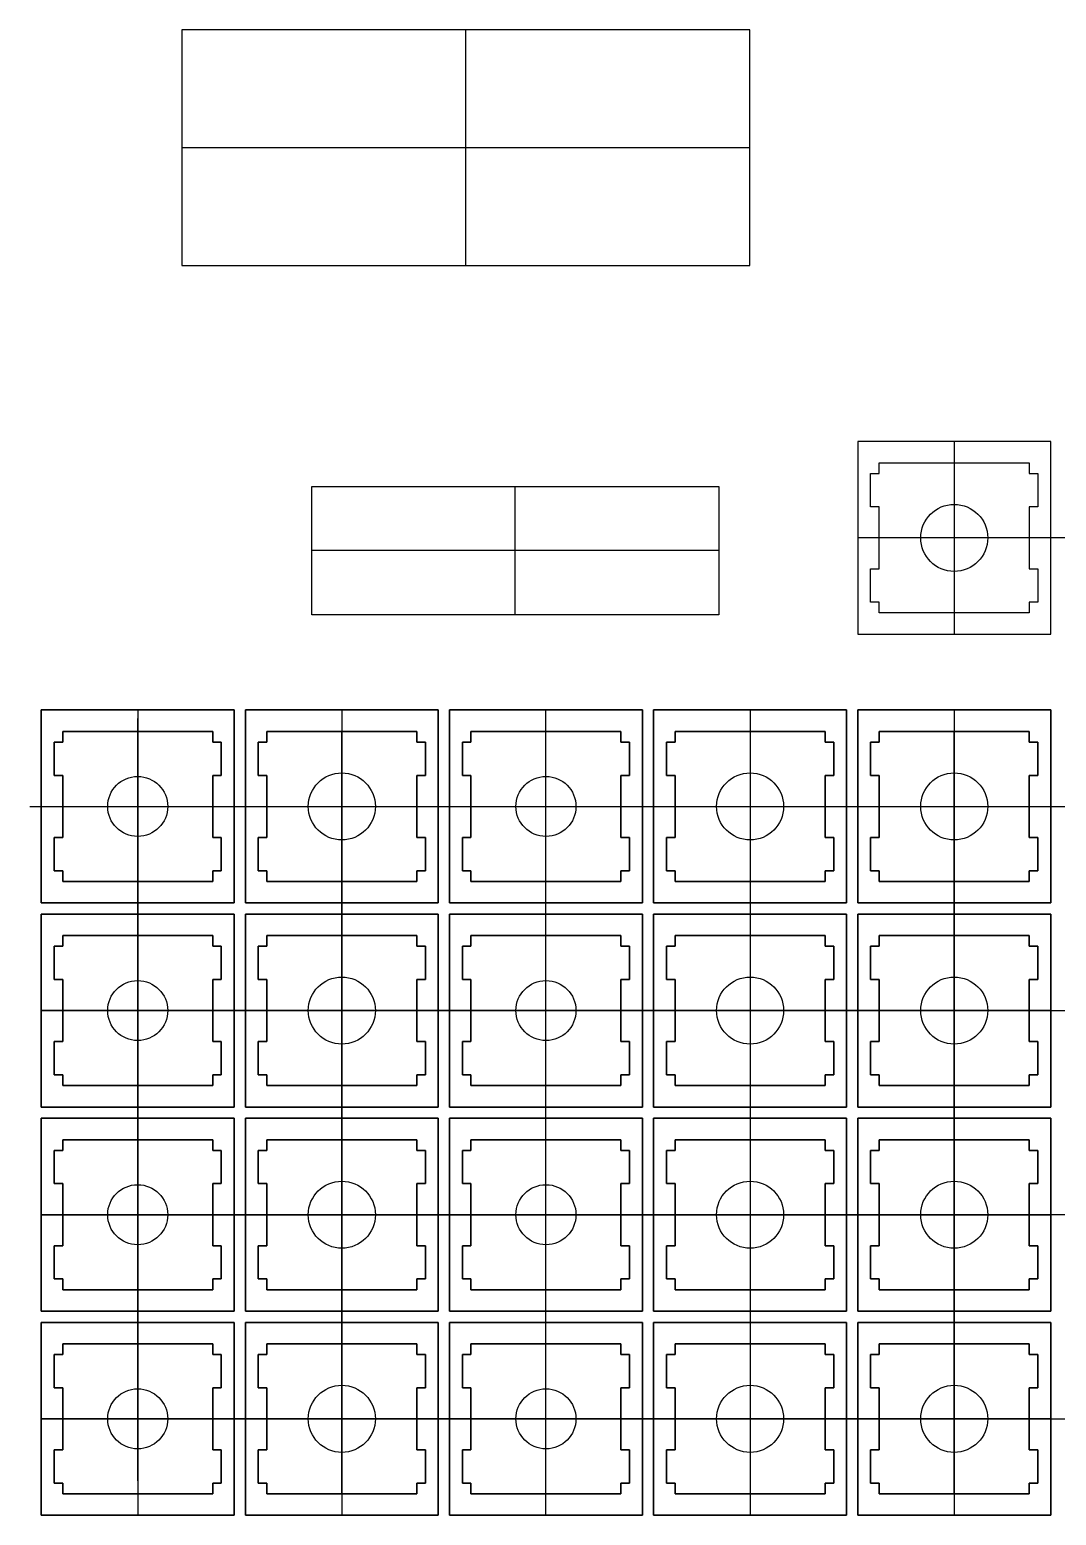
# Model space of a CAD drawing. Header units: millimetres. Extents: x -449 to 264, y -662 to 324.
# Drawn here: x -9.4 to 86.4, y 185.8 to 324.5 of the extents above; entities that cross this region are included whole.
import ezdxf

# ---------------------------------------------------------------- set-up
doc = ezdxf.new("R2010")
doc.units = ezdxf.units.MM
doc.layers.get('0').update_dxf_attribs({"color": 4, "lineweight": 25, "true_color": 0x00ffff})
doc.layers.add('livello 1', color=1, linetype='Continuous', lineweight=25, true_color=0xff0000)
doc.layers.add('livello 2', color=3, linetype='Continuous', lineweight=25, true_color=0x00ff00)

msp = doc.modelspace()

# ---------------------------------------------------------------- linework, layer by layer
for p, q in [((-6.29, 257.97), (-7.09, 257.97)), ((-7.09, 257.97), (-7.09, 254.87)), ((-6.29, 258.97), (-6.29, 257.97)), ((7.71, 258.97), (-6.29, 258.97)), ((7.71, 257.97), (7.71, 258.97)), ((8.51, 257.97), (7.71, 257.97)), ((8.51, 254.87), (8.51, 257.97)), ((12.76, 257.97), (11.96, 257.97)), ((11.96, 257.97), (11.96, 254.87)), ((12.76, 258.97), (12.76, 257.97)), ((26.76, 258.97), (12.76, 258.97)), ((26.76, 257.97), (26.76, 258.97)), ((27.56, 257.97), (26.76, 257.97)), ((27.56, 254.87), (27.56, 257.97)), ((31.81, 257.97), (31.01, 257.97)), ((31.01, 257.97), (31.01, 254.87)), ((31.81, 258.97), (31.81, 257.97)), ((45.81, 258.97), (31.81, 258.97)), ((45.81, 257.97), (45.81, 258.97)), ((46.61, 257.97), (45.81, 257.97)), ((46.61, 254.87), (46.61, 257.97)), ((50.86, 257.97), (50.06, 257.97)), ((50.06, 257.97), (50.06, 254.87)), ((50.86, 258.97), (50.86, 257.97)), ((64.86, 258.97), (50.86, 258.97)), ((64.86, 257.97), (64.86, 258.97)), ((65.66, 257.97), (64.86, 257.97)), ((65.66, 254.87), (65.66, 257.97)), ((69.91, 257.97), (69.11, 257.97)), ((69.11, 257.97), (69.11, 254.87)), ((69.91, 258.97), (69.91, 257.97)), ((83.91, 258.97), (69.91, 258.97)), ((83.91, 257.97), (83.91, 258.97)), ((84.71, 257.97), (83.91, 257.97)), ((84.71, 254.87), (84.71, 257.97)), ((-7.09, 254.87), (-6.29, 254.87)), ((-6.29, 254.87), (-6.29, 249.07)), ((7.71, 249.07), (7.71, 254.87)), ((7.71, 254.87), (8.51, 254.87)), ((11.96, 254.87), (12.76, 254.87)), ((12.76, 254.87), (12.76, 249.07)), ((26.76, 249.07), (26.76, 254.87)), ((26.76, 254.87), (27.56, 254.87)), ((31.01, 254.87), (31.81, 254.87)), ((31.81, 254.87), (31.81, 249.07)), ((45.81, 249.07), (45.81, 254.87)), ((45.81, 254.87), (46.61, 254.87)), ((50.06, 254.87), (50.86, 254.87)), ((50.86, 254.87), (50.86, 249.07)), ((64.86, 249.07), (64.86, 254.87)), ((64.86, 254.87), (65.66, 254.87)), ((69.11, 254.87), (69.91, 254.87)), ((69.91, 254.87), (69.91, 249.07)), ((83.91, 249.07), (83.91, 254.87)), ((83.91, 254.87), (84.71, 254.87)), ((-6.29, 249.07), (-7.09, 249.07)), ((-7.09, 249.07), (-7.09, 245.97)), ((8.51, 249.07), (7.71, 249.07)), ((8.51, 245.97), (8.51, 249.07)), ((12.76, 249.07), (11.96, 249.07)), ((11.96, 249.07), (11.96, 245.97)), ((27.56, 249.07), (26.76, 249.07)), ((27.56, 245.97), (27.56, 249.07)), ((31.81, 249.07), (31.01, 249.07)), ((31.01, 249.07), (31.01, 245.97)), ((46.61, 249.07), (45.81, 249.07)), ((46.61, 245.97), (46.61, 249.07)), ((50.86, 249.07), (50.06, 249.07)), ((50.06, 249.07), (50.06, 245.97)), ((65.66, 249.07), (64.86, 249.07)), ((65.66, 245.97), (65.66, 249.07)), ((69.91, 249.07), (69.11, 249.07)), ((69.11, 249.07), (69.11, 245.97)), ((84.71, 249.07), (83.91, 249.07)), ((84.71, 245.97), (84.71, 249.07)), ((-7.09, 245.97), (-6.29, 245.97)), ((-6.29, 245.97), (-6.29, 244.97)), ((7.71, 244.97), (7.71, 245.97)), ((7.71, 245.97), (8.51, 245.97)), ((11.96, 245.97), (12.76, 245.97)), ((12.76, 245.97), (12.76, 244.97)), ((26.76, 244.97), (26.76, 245.97)), ((26.76, 245.97), (27.56, 245.97)), ((31.01, 245.97), (31.81, 245.97)), ((31.81, 245.97), (31.81, 244.97)), ((45.81, 244.97), (45.81, 245.97)), ((45.81, 245.97), (46.61, 245.97)), ((50.06, 245.97), (50.86, 245.97)), ((50.86, 245.97), (50.86, 244.97)), ((64.86, 244.97), (64.86, 245.97)), ((64.86, 245.97), (65.66, 245.97)), ((69.11, 245.97), (69.91, 245.97)), ((69.91, 245.97), (69.91, 244.97)), ((83.91, 244.97), (83.91, 245.97)), ((83.91, 245.97), (84.71, 245.97)), ((-6.29, 244.97), (7.71, 244.97)), ((12.76, 244.97), (26.76, 244.97)), ((31.81, 244.97), (45.81, 244.97)), ((50.86, 244.97), (64.86, 244.97)), ((69.91, 244.97), (83.91, 244.97)), ((-6.29, 239.92), (-6.29, 238.92)), ((7.71, 239.92), (-6.29, 239.92)), ((7.71, 238.92), (7.71, 239.92)), ((12.76, 239.92), (12.76, 238.92)), ((26.76, 239.92), (12.76, 239.92)), ((26.76, 238.92), (26.76, 239.92)), ((31.81, 239.92), (31.81, 238.92)), ((45.81, 239.92), (31.81, 239.92)), ((45.81, 238.92), (45.81, 239.92)), ((50.86, 239.92), (50.86, 238.92)), ((64.86, 239.92), (50.86, 239.92)), ((64.86, 238.92), (64.86, 239.92)), ((69.91, 239.92), (69.91, 238.92)), ((83.91, 239.92), (69.91, 239.92)), ((83.91, 238.92), (83.91, 239.92)), ((-6.29, 238.92), (-7.09, 238.92)), ((-7.09, 238.92), (-7.09, 235.82)), ((8.51, 238.92), (7.71, 238.92)), ((8.51, 235.82), (8.51, 238.92)), ((12.76, 238.92), (11.96, 238.92)), ((11.96, 238.92), (11.96, 235.82)), ((27.56, 238.92), (26.76, 238.92)), ((27.56, 235.82), (27.56, 238.92)), ((31.81, 238.92), (31.01, 238.92)), ((31.01, 238.92), (31.01, 235.82)), ((46.61, 238.92), (45.81, 238.92)), ((46.61, 235.82), (46.61, 238.92)), ((50.86, 238.92), (50.06, 238.92)), ((50.06, 238.92), (50.06, 235.82)), ((65.66, 238.92), (64.86, 238.92)), ((65.66, 235.82), (65.66, 238.92)), ((69.91, 238.92), (69.11, 238.92)), ((69.11, 238.92), (69.11, 235.82)), ((84.71, 238.92), (83.91, 238.92)), ((84.71, 235.82), (84.71, 238.92)), ((-7.09, 235.82), (-6.29, 235.82)), ((-6.29, 235.82), (-6.29, 230.02)), ((7.71, 230.02), (7.71, 235.82)), ((7.71, 235.82), (8.51, 235.82)), ((11.96, 235.82), (12.76, 235.82)), ((12.76, 235.82), (12.76, 230.02)), ((26.76, 230.02), (26.76, 235.82)), ((26.76, 235.82), (27.56, 235.82)), ((31.01, 235.82), (31.81, 235.82)), ((31.81, 235.82), (31.81, 230.02)), ((45.81, 230.02), (45.81, 235.82)), ((45.81, 235.82), (46.61, 235.82)), ((50.06, 235.82), (50.86, 235.82)), ((50.86, 235.82), (50.86, 230.02)), ((64.86, 230.02), (64.86, 235.82)), ((64.86, 235.82), (65.66, 235.82)), ((69.11, 235.82), (69.91, 235.82)), ((69.91, 235.82), (69.91, 230.02)), ((83.91, 230.02), (83.91, 235.82)), ((83.91, 235.82), (84.71, 235.82)), ((-6.29, 230.02), (-7.09, 230.02)), ((-7.09, 230.02), (-7.09, 226.92)), ((8.51, 230.02), (7.71, 230.02)), ((8.51, 226.92), (8.51, 230.02)), ((12.76, 230.02), (11.96, 230.02)), ((11.96, 230.02), (11.96, 226.92)), ((27.56, 230.02), (26.76, 230.02)), ((27.56, 226.92), (27.56, 230.02)), ((31.81, 230.02), (31.01, 230.02)), ((31.01, 230.02), (31.01, 226.92)), ((46.61, 230.02), (45.81, 230.02)), ((46.61, 226.92), (46.61, 230.02)), ((50.86, 230.02), (50.06, 230.02)), ((50.06, 230.02), (50.06, 226.92)), ((65.66, 230.02), (64.86, 230.02)), ((65.66, 226.92), (65.66, 230.02)), ((69.91, 230.02), (69.11, 230.02)), ((69.11, 230.02), (69.11, 226.92)), ((84.71, 230.02), (83.91, 230.02)), ((84.71, 226.92), (84.71, 230.02)), ((-7.09, 226.92), (-6.29, 226.92)), ((-6.29, 226.92), (-6.29, 225.92)), ((7.71, 225.92), (7.71, 226.92)), ((7.71, 226.92), (8.51, 226.92)), ((11.96, 226.92), (12.76, 226.92)), ((12.76, 226.92), (12.76, 225.92)), ((26.76, 225.92), (26.76, 226.92)), ((26.76, 226.92), (27.56, 226.92)), ((31.01, 226.92), (31.81, 226.92)), ((31.81, 226.92), (31.81, 225.92)), ((45.81, 225.92), (45.81, 226.92)), ((45.81, 226.92), (46.61, 226.92)), ((50.06, 226.92), (50.86, 226.92)), ((50.86, 226.92), (50.86, 225.92)), ((64.86, 225.92), (64.86, 226.92)), ((64.86, 226.92), (65.66, 226.92)), ((69.11, 226.92), (69.91, 226.92)), ((69.91, 226.92), (69.91, 225.92)), ((83.91, 225.92), (83.91, 226.92)), ((83.91, 226.92), (84.71, 226.92)), ((-6.29, 225.92), (7.71, 225.92)), ((12.76, 225.92), (26.76, 225.92)), ((31.81, 225.92), (45.81, 225.92)), ((50.86, 225.92), (64.86, 225.92)), ((69.91, 225.92), (83.91, 225.92)), ((-6.29, 220.87), (-6.29, 219.87)), ((7.71, 220.87), (-6.29, 220.87)), ((7.71, 219.87), (7.71, 220.87)), ((12.76, 220.87), (12.76, 219.87)), ((26.76, 220.87), (12.76, 220.87)), ((26.76, 219.87), (26.76, 220.87)), ((31.81, 220.87), (31.81, 219.87)), ((45.81, 220.87), (31.81, 220.87)), ((45.81, 219.87), (45.81, 220.87)), ((50.86, 220.87), (50.86, 219.87)), ((64.86, 220.87), (50.86, 220.87)), ((64.86, 219.87), (64.86, 220.87)), ((69.91, 220.87), (69.91, 219.87)), ((83.91, 220.87), (69.91, 220.87)), ((83.91, 219.87), (83.91, 220.87)), ((-6.29, 219.87), (-7.09, 219.87)), ((-7.09, 219.87), (-7.09, 216.77)), ((8.51, 219.87), (7.71, 219.87)), ((8.51, 216.77), (8.51, 219.87)), ((12.76, 219.87), (11.96, 219.87)), ((11.96, 219.87), (11.96, 216.77)), ((27.56, 219.87), (26.76, 219.87)), ((27.56, 216.77), (27.56, 219.87)), ((31.81, 219.87), (31.01, 219.87)), ((31.01, 219.87), (31.01, 216.77)), ((46.61, 219.87), (45.81, 219.87)), ((46.61, 216.77), (46.61, 219.87)), ((50.86, 219.87), (50.06, 219.87)), ((50.06, 219.87), (50.06, 216.77)), ((65.66, 219.87), (64.86, 219.87)), ((65.66, 216.77), (65.66, 219.87)), ((69.91, 219.87), (69.11, 219.87)), ((69.11, 219.87), (69.11, 216.77)), ((84.71, 219.87), (83.91, 219.87)), ((84.71, 216.77), (84.71, 219.87)), ((-7.09, 216.77), (-6.29, 216.77)), ((-6.29, 216.77), (-6.29, 210.97)), ((7.71, 210.97), (7.71, 216.77)), ((7.71, 216.77), (8.51, 216.77)), ((11.96, 216.77), (12.76, 216.77)), ((12.76, 216.77), (12.76, 210.97)), ((26.76, 210.97), (26.76, 216.77)), ((26.76, 216.77), (27.56, 216.77)), ((31.01, 216.77), (31.81, 216.77)), ((31.81, 216.77), (31.81, 210.97)), ((45.81, 210.97), (45.81, 216.77)), ((45.81, 216.77), (46.61, 216.77)), ((50.06, 216.77), (50.86, 216.77)), ((50.86, 216.77), (50.86, 210.97)), ((64.86, 210.97), (64.86, 216.77)), ((64.86, 216.77), (65.66, 216.77)), ((69.11, 216.77), (69.91, 216.77)), ((69.91, 216.77), (69.91, 210.97)), ((83.91, 210.97), (83.91, 216.77)), ((83.91, 216.77), (84.71, 216.77)), ((-6.29, 210.97), (-7.09, 210.97)), ((-7.09, 210.97), (-7.09, 207.87)), ((8.51, 210.97), (7.71, 210.97)), ((8.51, 207.87), (8.51, 210.97)), ((12.76, 210.97), (11.96, 210.97)), ((11.96, 210.97), (11.96, 207.87)), ((27.56, 210.97), (26.76, 210.97)), ((27.56, 207.87), (27.56, 210.97)), ((31.81, 210.97), (31.01, 210.97)), ((31.01, 210.97), (31.01, 207.87)), ((46.61, 210.97), (45.81, 210.97)), ((46.61, 207.87), (46.61, 210.97)), ((50.86, 210.97), (50.06, 210.97)), ((50.06, 210.97), (50.06, 207.87)), ((65.66, 210.97), (64.86, 210.97)), ((65.66, 207.87), (65.66, 210.97)), ((69.91, 210.97), (69.11, 210.97)), ((69.11, 210.97), (69.11, 207.87)), ((84.71, 210.97), (83.91, 210.97)), ((84.71, 207.87), (84.71, 210.97)), ((-7.09, 207.87), (-6.29, 207.87)), ((-6.29, 207.87), (-6.29, 206.87)), ((-6.29, 206.87), (7.71, 206.87)), ((7.71, 206.87), (7.71, 207.87)), ((7.71, 207.87), (8.51, 207.87)), ((11.96, 207.87), (12.76, 207.87)), ((12.76, 207.87), (12.76, 206.87)), ((12.76, 206.87), (26.76, 206.87)), ((26.76, 206.87), (26.76, 207.87)), ((26.76, 207.87), (27.56, 207.87)), ((31.01, 207.87), (31.81, 207.87)), ((31.81, 207.87), (31.81, 206.87)), ((31.81, 206.87), (45.81, 206.87)), ((45.81, 206.87), (45.81, 207.87)), ((45.81, 207.87), (46.61, 207.87)), ((50.06, 207.87), (50.86, 207.87)), ((50.86, 207.87), (50.86, 206.87)), ((50.86, 206.87), (64.86, 206.87)), ((64.86, 206.87), (64.86, 207.87)), ((64.86, 207.87), (65.66, 207.87)), ((69.11, 207.87), (69.91, 207.87)), ((69.91, 207.87), (69.91, 206.87)), ((69.91, 206.87), (83.91, 206.87)), ((83.91, 206.87), (83.91, 207.87)), ((83.91, 207.87), (84.71, 207.87)), ((-6.29, 201.82), (-6.29, 200.82)), ((7.71, 201.82), (-6.29, 201.82)), ((7.71, 200.82), (7.71, 201.82)), ((12.76, 201.82), (12.76, 200.82)), ((26.76, 201.82), (12.76, 201.82)), ((26.76, 200.82), (26.76, 201.82)), ((31.81, 201.82), (31.81, 200.82)), ((45.81, 201.82), (31.81, 201.82)), ((45.81, 200.82), (45.81, 201.82)), ((50.86, 201.82), (50.86, 200.82)), ((64.86, 201.82), (50.86, 201.82)), ((64.86, 200.82), (64.86, 201.82)), ((69.91, 201.82), (69.91, 200.82)), ((83.91, 201.82), (69.91, 201.82)), ((83.91, 200.82), (83.91, 201.82)), ((-6.29, 200.82), (-7.09, 200.82)), ((-7.09, 200.82), (-7.09, 197.72)), ((8.51, 200.82), (7.71, 200.82)), ((8.51, 197.72), (8.51, 200.82)), ((12.76, 200.82), (11.96, 200.82)), ((11.96, 200.82), (11.96, 197.72)), ((27.56, 200.82), (26.76, 200.82)), ((27.56, 197.72), (27.56, 200.82)), ((31.81, 200.82), (31.01, 200.82)), ((31.01, 200.82), (31.01, 197.72)), ((46.61, 200.82), (45.81, 200.82)), ((46.61, 197.72), (46.61, 200.82)), ((50.86, 200.82), (50.06, 200.82)), ((50.06, 200.82), (50.06, 197.72)), ((65.66, 200.82), (64.86, 200.82)), ((65.66, 197.72), (65.66, 200.82)), ((69.91, 200.82), (69.11, 200.82)), ((69.11, 200.82), (69.11, 197.72)), ((84.71, 200.82), (83.91, 200.82)), ((84.71, 197.72), (84.71, 200.82)), ((-7.09, 197.72), (-6.29, 197.72)), ((-6.29, 197.72), (-6.29, 191.92)), ((7.71, 191.92), (7.71, 197.72)), ((7.71, 197.72), (8.51, 197.72)), ((11.96, 197.72), (12.76, 197.72)), ((12.76, 197.72), (12.76, 191.92)), ((26.76, 191.92), (26.76, 197.72)), ((26.76, 197.72), (27.56, 197.72)), ((31.01, 197.72), (31.81, 197.72)), ((31.81, 197.72), (31.81, 191.92)), ((45.81, 191.92), (45.81, 197.72)), ((45.81, 197.72), (46.61, 197.72)), ((50.06, 197.72), (50.86, 197.72)), ((50.86, 197.72), (50.86, 191.92)), ((64.86, 191.92), (64.86, 197.72)), ((64.86, 197.72), (65.66, 197.72)), ((69.11, 197.72), (69.91, 197.72)), ((69.91, 197.72), (69.91, 191.92)), ((83.91, 191.92), (83.91, 197.72)), ((83.91, 197.72), (84.71, 197.72)), ((-6.29, 191.92), (-7.09, 191.92)), ((-7.09, 191.92), (-7.09, 188.82)), ((8.51, 191.92), (7.71, 191.92)), ((8.51, 188.82), (8.51, 191.92)), ((12.76, 191.92), (11.96, 191.92)), ((11.96, 191.92), (11.96, 188.82)), ((27.56, 191.92), (26.76, 191.92)), ((27.56, 188.82), (27.56, 191.92)), ((31.81, 191.92), (31.01, 191.92)), ((31.01, 191.92), (31.01, 188.82)), ((46.61, 191.92), (45.81, 191.92)), ((46.61, 188.82), (46.61, 191.92)), ((50.86, 191.92), (50.06, 191.92)), ((50.06, 191.92), (50.06, 188.82)), ((65.66, 191.92), (64.86, 191.92)), ((65.66, 188.82), (65.66, 191.92)), ((69.91, 191.92), (69.11, 191.92)), ((69.11, 191.92), (69.11, 188.82)), ((84.71, 191.92), (83.91, 191.92)), ((84.71, 188.82), (84.71, 191.92)), ((-7.09, 188.82), (-6.29, 188.82)), ((-6.29, 188.82), (-6.29, 187.82)), ((7.71, 187.82), (7.71, 188.82)), ((7.71, 188.82), (8.51, 188.82)), ((11.96, 188.82), (12.76, 188.82)), ((12.76, 188.82), (12.76, 187.82)), ((26.76, 187.82), (26.76, 188.82)), ((26.76, 188.82), (27.56, 188.82)), ((31.01, 188.82), (31.81, 188.82)), ((31.81, 188.82), (31.81, 187.82)), ((45.81, 187.82), (45.81, 188.82)), ((45.81, 188.82), (46.61, 188.82)), ((50.06, 188.82), (50.86, 188.82)), ((50.86, 188.82), (50.86, 187.82)), ((64.86, 187.82), (64.86, 188.82)), ((64.86, 188.82), (65.66, 188.82)), ((69.11, 188.82), (69.91, 188.82)), ((69.91, 188.82), (69.91, 187.82)), ((83.91, 187.82), (83.91, 188.82)), ((83.91, 188.82), (84.71, 188.82)), ((-6.29, 187.82), (7.71, 187.82)), ((12.76, 187.82), (26.76, 187.82)), ((31.81, 187.82), (45.81, 187.82)), ((50.86, 187.82), (64.86, 187.82)), ((69.91, 187.82), (83.91, 187.82))]:
    msp.add_line(p, q)
at = {"flags": 128}
for points in [[(4.82, 302.45), (57.82, 302.45), (57.82, 324.45), (4.82, 324.45), (4.82, 302.45)], [(31.32, 302.45), (31.32, 324.45)], [(4.82, 313.45), (57.82, 313.45)], [(0.71, 189.02), (0.71, 260.18)], [(19.76, 187.82), (19.76, 258.97)], [(38.81, 187.82), (38.81, 258.97)], [(57.86, 258.97), (57.86, 187.82)], [(76.91, 187.82), (76.91, 258.97)], [(-8.29, 251.97), (134.01, 251.97)], [(-8.29, 232.92), (124.01, 232.92)], [(124.01, 213.87), (-8.29, 213.87)], [(-8.29, 194.82), (109.59, 194.82)]]:
    msp.add_lwpolyline(points, dxfattribs=at)
at = {"lineweight": -2, "flags": 128}
for points in [[(9.71, 242.97), (-8.29, 242.97), (-8.29, 260.97), (9.71, 260.97)], [(28.76, 242.97), (10.76, 242.97), (10.76, 260.97), (28.76, 260.97)], [(47.81, 242.97), (29.81, 242.97), (29.81, 260.97), (47.81, 260.97)], [(66.86, 242.97), (48.86, 242.97), (48.86, 260.97), (66.86, 260.97)], [(85.91, 242.97), (67.91, 242.97), (67.91, 260.97), (85.91, 260.97)], [(9.71, 223.92), (-8.29, 223.92), (-8.29, 241.92), (9.71, 241.92)], [(28.76, 223.92), (10.76, 223.92), (10.76, 241.92), (28.76, 241.92)], [(47.81, 223.92), (29.81, 223.92), (29.81, 241.92), (47.81, 241.92)], [(66.86, 223.92), (48.86, 223.92), (48.86, 241.92), (66.86, 241.92)], [(85.91, 223.92), (67.91, 223.92), (67.91, 241.92), (85.91, 241.92)], [(9.71, 204.87), (-8.29, 204.87), (-8.29, 222.87), (9.71, 222.87)], [(28.76, 204.87), (10.76, 204.87), (10.76, 222.87), (28.76, 222.87)], [(47.81, 204.87), (29.81, 204.87), (29.81, 222.87), (47.81, 222.87)], [(66.86, 204.87), (48.86, 204.87), (48.86, 222.87), (66.86, 222.87)], [(85.91, 204.87), (67.91, 204.87), (67.91, 222.87), (85.91, 222.87)], [(9.71, 185.82), (-8.29, 185.82), (-8.29, 203.82), (9.71, 203.82)], [(28.76, 185.82), (10.76, 185.82), (10.76, 203.82), (28.76, 203.82)], [(47.81, 185.82), (29.81, 185.82), (29.81, 203.82), (47.81, 203.82)], [(66.86, 185.82), (48.86, 185.82), (48.86, 203.82), (66.86, 203.82)], [(85.91, 185.82), (67.91, 185.82), (67.91, 203.82), (85.91, 203.82)]]:
    msp.add_lwpolyline(points, close=True, dxfattribs=at)
at = {"layer": 'livello 1'}
for p, q in [((69.11, 279.93), (69.11, 283.03)), ((69.11, 283.03), (69.91, 283.03)), ((69.91, 283.03), (69.91, 284.03)), ((69.91, 284.03), (83.91, 284.03)), ((83.91, 284.03), (83.91, 283.03)), ((83.91, 283.03), (84.71, 283.03)), ((84.71, 283.03), (84.71, 279.93)), ((69.91, 279.93), (69.11, 279.93)), ((69.91, 274.13), (69.91, 279.93)), ((84.71, 279.93), (83.91, 279.93)), ((83.91, 279.93), (83.91, 274.13)), ((69.11, 271.03), (69.11, 274.13)), ((69.11, 274.13), (69.91, 274.13)), ((83.91, 274.13), (84.71, 274.13)), ((84.71, 274.13), (84.71, 271.03)), ((69.91, 271.03), (69.11, 271.03)), ((69.91, 270.03), (69.91, 271.03)), ((84.71, 271.03), (83.91, 271.03)), ((83.91, 271.03), (83.91, 270.03)), ((83.91, 270.03), (69.91, 270.03)), ((-7.09, 254.87), (-7.09, 257.97)), ((-7.09, 257.97), (-6.29, 257.97)), ((-6.29, 257.97), (-6.29, 258.97)), ((-6.29, 258.97), (7.71, 258.97)), ((7.71, 258.97), (7.71, 257.97)), ((7.71, 257.97), (8.51, 257.97)), ((8.51, 257.97), (8.51, 254.87)), ((11.96, 254.87), (11.96, 257.97)), ((11.96, 257.97), (12.76, 257.97)), ((12.76, 257.97), (12.76, 258.97)), ((12.76, 258.97), (26.76, 258.97)), ((26.76, 258.97), (26.76, 257.97)), ((26.76, 257.97), (27.56, 257.97)), ((27.56, 257.97), (27.56, 254.87)), ((31.01, 254.87), (31.01, 257.97)), ((31.01, 257.97), (31.81, 257.97)), ((31.81, 257.97), (31.81, 258.97)), ((31.81, 258.97), (45.81, 258.97)), ((45.81, 258.97), (45.81, 257.97)), ((45.81, 257.97), (46.61, 257.97)), ((46.61, 257.97), (46.61, 254.87)), ((50.06, 254.87), (50.06, 257.97)), ((50.06, 257.97), (50.86, 257.97)), ((50.86, 257.97), (50.86, 258.97)), ((50.86, 258.97), (64.86, 258.97)), ((64.86, 258.97), (64.86, 257.97)), ((64.86, 257.97), (65.66, 257.97)), ((65.66, 257.97), (65.66, 254.87)), ((69.11, 254.87), (69.11, 257.97)), ((69.11, 257.97), (69.91, 257.97)), ((69.91, 257.97), (69.91, 258.97)), ((69.91, 258.97), (83.91, 258.97)), ((83.91, 258.97), (83.91, 257.97)), ((83.91, 257.97), (84.71, 257.97)), ((84.71, 257.97), (84.71, 254.87)), ((-6.29, 254.87), (-7.09, 254.87)), ((-6.29, 249.07), (-6.29, 254.87)), ((8.51, 254.87), (7.71, 254.87)), ((7.71, 254.87), (7.71, 249.07)), ((12.76, 254.87), (11.96, 254.87)), ((12.76, 249.07), (12.76, 254.87)), ((27.56, 254.87), (26.76, 254.87)), ((26.76, 254.87), (26.76, 249.07)), ((31.81, 254.87), (31.01, 254.87)), ((31.81, 249.07), (31.81, 254.87)), ((46.61, 254.87), (45.81, 254.87)), ((45.81, 254.87), (45.81, 249.07)), ((50.86, 254.87), (50.06, 254.87)), ((50.86, 249.07), (50.86, 254.87)), ((65.66, 254.87), (64.86, 254.87)), ((64.86, 254.87), (64.86, 249.07)), ((69.91, 254.87), (69.11, 254.87)), ((69.91, 249.07), (69.91, 254.87)), ((84.71, 254.87), (83.91, 254.87)), ((83.91, 254.87), (83.91, 249.07)), ((-7.09, 245.97), (-7.09, 249.07)), ((-7.09, 249.07), (-6.29, 249.07)), ((7.71, 249.07), (8.51, 249.07)), ((8.51, 249.07), (8.51, 245.97)), ((11.96, 245.97), (11.96, 249.07)), ((11.96, 249.07), (12.76, 249.07)), ((26.76, 249.07), (27.56, 249.07)), ((27.56, 249.07), (27.56, 245.97)), ((31.01, 245.97), (31.01, 249.07)), ((31.01, 249.07), (31.81, 249.07)), ((45.81, 249.07), (46.61, 249.07)), ((46.61, 249.07), (46.61, 245.97)), ((50.06, 245.97), (50.06, 249.07)), ((50.06, 249.07), (50.86, 249.07)), ((64.86, 249.07), (65.66, 249.07)), ((65.66, 249.07), (65.66, 245.97)), ((69.11, 245.97), (69.11, 249.07)), ((69.11, 249.07), (69.91, 249.07)), ((83.91, 249.07), (84.71, 249.07)), ((84.71, 249.07), (84.71, 245.97)), ((-6.29, 245.97), (-7.09, 245.97)), ((-6.29, 244.97), (-6.29, 245.97)), ((8.51, 245.97), (7.71, 245.97)), ((7.71, 245.97), (7.71, 244.97)), ((12.76, 245.97), (11.96, 245.97)), ((12.76, 244.97), (12.76, 245.97)), ((27.56, 245.97), (26.76, 245.97)), ((26.76, 245.97), (26.76, 244.97)), ((31.81, 245.97), (31.01, 245.97)), ((31.81, 244.97), (31.81, 245.97)), ((46.61, 245.97), (45.81, 245.97)), ((45.81, 245.97), (45.81, 244.97)), ((50.86, 245.97), (50.06, 245.97)), ((50.86, 244.97), (50.86, 245.97)), ((65.66, 245.97), (64.86, 245.97)), ((64.86, 245.97), (64.86, 244.97)), ((69.91, 245.97), (69.11, 245.97)), ((69.91, 244.97), (69.91, 245.97)), ((84.71, 245.97), (83.91, 245.97)), ((83.91, 245.97), (83.91, 244.97)), ((7.71, 244.97), (-6.29, 244.97)), ((26.76, 244.97), (12.76, 244.97)), ((45.81, 244.97), (31.81, 244.97)), ((64.86, 244.97), (50.86, 244.97)), ((83.91, 244.97), (69.91, 244.97)), ((-6.29, 238.92), (-6.29, 239.92)), ((-6.29, 239.92), (7.71, 239.92)), ((7.71, 239.92), (7.71, 238.92)), ((12.76, 238.92), (12.76, 239.92)), ((12.76, 239.92), (26.76, 239.92)), ((26.76, 239.92), (26.76, 238.92)), ((31.81, 238.92), (31.81, 239.92)), ((31.81, 239.92), (45.81, 239.92)), ((45.81, 239.92), (45.81, 238.92)), ((50.86, 238.92), (50.86, 239.92)), ((50.86, 239.92), (64.86, 239.92)), ((64.86, 239.92), (64.86, 238.92)), ((69.91, 238.92), (69.91, 239.92)), ((69.91, 239.92), (83.91, 239.92)), ((83.91, 239.92), (83.91, 238.92)), ((-7.09, 235.82), (-7.09, 238.92)), ((-7.09, 238.92), (-6.29, 238.92)), ((7.71, 238.92), (8.51, 238.92)), ((8.51, 238.92), (8.51, 235.82)), ((11.96, 235.82), (11.96, 238.92)), ((11.96, 238.92), (12.76, 238.92)), ((26.76, 238.92), (27.56, 238.92)), ((27.56, 238.92), (27.56, 235.82)), ((31.01, 235.82), (31.01, 238.92)), ((31.01, 238.92), (31.81, 238.92)), ((45.81, 238.92), (46.61, 238.92)), ((46.61, 238.92), (46.61, 235.82)), ((50.06, 235.82), (50.06, 238.92)), ((50.06, 238.92), (50.86, 238.92)), ((64.86, 238.92), (65.66, 238.92)), ((65.66, 238.92), (65.66, 235.82)), ((69.11, 235.82), (69.11, 238.92)), ((69.11, 238.92), (69.91, 238.92)), ((83.91, 238.92), (84.71, 238.92)), ((84.71, 238.92), (84.71, 235.82)), ((-6.29, 235.82), (-7.09, 235.82)), ((-6.29, 230.02), (-6.29, 235.82)), ((8.51, 235.82), (7.71, 235.82)), ((7.71, 235.82), (7.71, 230.02)), ((12.76, 235.82), (11.96, 235.82)), ((12.76, 230.02), (12.76, 235.82)), ((27.56, 235.82), (26.76, 235.82)), ((26.76, 235.82), (26.76, 230.02)), ((31.81, 235.82), (31.01, 235.82)), ((31.81, 230.02), (31.81, 235.82)), ((46.61, 235.82), (45.81, 235.82)), ((45.81, 235.82), (45.81, 230.02)), ((50.86, 235.82), (50.06, 235.82)), ((50.86, 230.02), (50.86, 235.82)), ((65.66, 235.82), (64.86, 235.82)), ((64.86, 235.82), (64.86, 230.02)), ((69.91, 235.82), (69.11, 235.82)), ((69.91, 230.02), (69.91, 235.82)), ((84.71, 235.82), (83.91, 235.82)), ((83.91, 235.82), (83.91, 230.02)), ((-7.09, 226.92), (-7.09, 230.02)), ((-7.09, 230.02), (-6.29, 230.02)), ((7.71, 230.02), (8.51, 230.02)), ((8.51, 230.02), (8.51, 226.92)), ((11.96, 226.92), (11.96, 230.02)), ((11.96, 230.02), (12.76, 230.02)), ((26.76, 230.02), (27.56, 230.02)), ((27.56, 230.02), (27.56, 226.92)), ((31.01, 226.92), (31.01, 230.02)), ((31.01, 230.02), (31.81, 230.02)), ((45.81, 230.02), (46.61, 230.02)), ((46.61, 230.02), (46.61, 226.92)), ((50.06, 226.92), (50.06, 230.02)), ((50.06, 230.02), (50.86, 230.02)), ((64.86, 230.02), (65.66, 230.02)), ((65.66, 230.02), (65.66, 226.92)), ((69.11, 226.92), (69.11, 230.02)), ((69.11, 230.02), (69.91, 230.02)), ((83.91, 230.02), (84.71, 230.02)), ((84.71, 230.02), (84.71, 226.92)), ((-6.29, 226.92), (-7.09, 226.92)), ((-6.29, 225.92), (-6.29, 226.92)), ((8.51, 226.92), (7.71, 226.92)), ((7.71, 226.92), (7.71, 225.92)), ((12.76, 226.92), (11.96, 226.92)), ((12.76, 225.92), (12.76, 226.92)), ((27.56, 226.92), (26.76, 226.92)), ((26.76, 226.92), (26.76, 225.92)), ((31.81, 226.92), (31.01, 226.92)), ((31.81, 225.92), (31.81, 226.92)), ((46.61, 226.92), (45.81, 226.92)), ((45.81, 226.92), (45.81, 225.92)), ((50.86, 226.92), (50.06, 226.92)), ((50.86, 225.92), (50.86, 226.92)), ((65.66, 226.92), (64.86, 226.92)), ((64.86, 226.92), (64.86, 225.92)), ((69.91, 226.92), (69.11, 226.92)), ((69.91, 225.92), (69.91, 226.92)), ((84.71, 226.92), (83.91, 226.92)), ((83.91, 226.92), (83.91, 225.92)), ((7.71, 225.92), (-6.29, 225.92)), ((26.76, 225.92), (12.76, 225.92)), ((45.81, 225.92), (31.81, 225.92)), ((64.86, 225.92), (50.86, 225.92)), ((83.91, 225.92), (69.91, 225.92)), ((-6.29, 219.87), (-6.29, 220.87)), ((-6.29, 220.87), (7.71, 220.87)), ((7.71, 220.87), (7.71, 219.87)), ((12.76, 219.87), (12.76, 220.87)), ((12.76, 220.87), (26.76, 220.87)), ((26.76, 220.87), (26.76, 219.87)), ((31.81, 219.87), (31.81, 220.87)), ((31.81, 220.87), (45.81, 220.87)), ((45.81, 220.87), (45.81, 219.87)), ((50.86, 219.87), (50.86, 220.87)), ((50.86, 220.87), (64.86, 220.87)), ((64.86, 220.87), (64.86, 219.87)), ((69.91, 219.87), (69.91, 220.87)), ((69.91, 220.87), (83.91, 220.87)), ((83.91, 220.87), (83.91, 219.87)), ((-7.09, 216.77), (-7.09, 219.87)), ((-7.09, 219.87), (-6.29, 219.87)), ((7.71, 219.87), (8.51, 219.87)), ((8.51, 219.87), (8.51, 216.77)), ((11.96, 216.77), (11.96, 219.87)), ((11.96, 219.87), (12.76, 219.87)), ((26.76, 219.87), (27.56, 219.87)), ((27.56, 219.87), (27.56, 216.77)), ((31.01, 216.77), (31.01, 219.87)), ((31.01, 219.87), (31.81, 219.87)), ((45.81, 219.87), (46.61, 219.87)), ((46.61, 219.87), (46.61, 216.77)), ((50.06, 216.77), (50.06, 219.87)), ((50.06, 219.87), (50.86, 219.87)), ((64.86, 219.87), (65.66, 219.87)), ((65.66, 219.87), (65.66, 216.77)), ((69.11, 216.77), (69.11, 219.87)), ((69.11, 219.87), (69.91, 219.87)), ((83.91, 219.87), (84.71, 219.87)), ((84.71, 219.87), (84.71, 216.77)), ((-6.29, 216.77), (-7.09, 216.77)), ((-6.29, 210.97), (-6.29, 216.77)), ((8.51, 216.77), (7.71, 216.77)), ((7.71, 216.77), (7.71, 210.97)), ((12.76, 216.77), (11.96, 216.77)), ((12.76, 210.97), (12.76, 216.77)), ((27.56, 216.77), (26.76, 216.77)), ((26.76, 216.77), (26.76, 210.97)), ((31.81, 216.77), (31.01, 216.77)), ((31.81, 210.97), (31.81, 216.77)), ((46.61, 216.77), (45.81, 216.77)), ((45.81, 216.77), (45.81, 210.97)), ((50.86, 216.77), (50.06, 216.77)), ((50.86, 210.97), (50.86, 216.77)), ((65.66, 216.77), (64.86, 216.77)), ((64.86, 216.77), (64.86, 210.97)), ((69.91, 216.77), (69.11, 216.77)), ((69.91, 210.97), (69.91, 216.77)), ((84.71, 216.77), (83.91, 216.77)), ((83.91, 216.77), (83.91, 210.97)), ((-7.09, 207.87), (-7.09, 210.97)), ((-7.09, 210.97), (-6.29, 210.97)), ((7.71, 210.97), (8.51, 210.97)), ((8.51, 210.97), (8.51, 207.87)), ((11.96, 207.87), (11.96, 210.97)), ((11.96, 210.97), (12.76, 210.97)), ((26.76, 210.97), (27.56, 210.97)), ((27.56, 210.97), (27.56, 207.87)), ((31.01, 207.87), (31.01, 210.97)), ((31.01, 210.97), (31.81, 210.97)), ((45.81, 210.97), (46.61, 210.97)), ((46.61, 210.97), (46.61, 207.87)), ((50.06, 207.87), (50.06, 210.97)), ((50.06, 210.97), (50.86, 210.97)), ((64.86, 210.97), (65.66, 210.97)), ((65.66, 210.97), (65.66, 207.87)), ((69.11, 207.87), (69.11, 210.97)), ((69.11, 210.97), (69.91, 210.97)), ((83.91, 210.97), (84.71, 210.97)), ((84.71, 210.97), (84.71, 207.87)), ((-6.29, 207.87), (-7.09, 207.87)), ((-6.29, 206.87), (-6.29, 207.87)), ((7.71, 206.87), (-6.29, 206.87)), ((8.51, 207.87), (7.71, 207.87)), ((7.71, 207.87), (7.71, 206.87)), ((12.76, 207.87), (11.96, 207.87)), ((12.76, 206.87), (12.76, 207.87)), ((26.76, 206.87), (12.76, 206.87)), ((27.56, 207.87), (26.76, 207.87)), ((26.76, 207.87), (26.76, 206.87)), ((31.81, 207.87), (31.01, 207.87)), ((31.81, 206.87), (31.81, 207.87)), ((45.81, 206.87), (31.81, 206.87)), ((46.61, 207.87), (45.81, 207.87)), ((45.81, 207.87), (45.81, 206.87)), ((50.86, 207.87), (50.06, 207.87)), ((50.86, 206.87), (50.86, 207.87)), ((64.86, 206.87), (50.86, 206.87)), ((65.66, 207.87), (64.86, 207.87)), ((64.86, 207.87), (64.86, 206.87)), ((69.91, 207.87), (69.11, 207.87)), ((69.91, 206.87), (69.91, 207.87)), ((83.91, 206.87), (69.91, 206.87)), ((84.71, 207.87), (83.91, 207.87)), ((83.91, 207.87), (83.91, 206.87)), ((-6.29, 200.82), (-6.29, 201.82)), ((-6.29, 201.82), (7.71, 201.82)), ((7.71, 201.82), (7.71, 200.82)), ((12.76, 200.82), (12.76, 201.82)), ((12.76, 201.82), (26.76, 201.82)), ((26.76, 201.82), (26.76, 200.82)), ((31.81, 200.82), (31.81, 201.82)), ((31.81, 201.82), (45.81, 201.82)), ((45.81, 201.82), (45.81, 200.82)), ((50.86, 200.82), (50.86, 201.82)), ((50.86, 201.82), (64.86, 201.82)), ((64.86, 201.82), (64.86, 200.82)), ((69.91, 200.82), (69.91, 201.82)), ((69.91, 201.82), (83.91, 201.82)), ((83.91, 201.82), (83.91, 200.82)), ((-7.09, 197.72), (-7.09, 200.82)), ((-7.09, 200.82), (-6.29, 200.82)), ((7.71, 200.82), (8.51, 200.82)), ((8.51, 200.82), (8.51, 197.72)), ((11.96, 197.72), (11.96, 200.82)), ((11.96, 200.82), (12.76, 200.82)), ((26.76, 200.82), (27.56, 200.82)), ((27.56, 200.82), (27.56, 197.72)), ((31.01, 197.72), (31.01, 200.82)), ((31.01, 200.82), (31.81, 200.82)), ((45.81, 200.82), (46.61, 200.82)), ((46.61, 200.82), (46.61, 197.72)), ((50.06, 197.72), (50.06, 200.82)), ((50.06, 200.82), (50.86, 200.82)), ((64.86, 200.82), (65.66, 200.82)), ((65.66, 200.82), (65.66, 197.72)), ((69.11, 197.72), (69.11, 200.82)), ((69.11, 200.82), (69.91, 200.82)), ((83.91, 200.82), (84.71, 200.82)), ((84.71, 200.82), (84.71, 197.72)), ((-6.29, 197.72), (-7.09, 197.72)), ((-6.29, 191.92), (-6.29, 197.72)), ((8.51, 197.72), (7.71, 197.72)), ((7.71, 197.72), (7.71, 191.92)), ((12.76, 197.72), (11.96, 197.72)), ((12.76, 191.92), (12.76, 197.72)), ((27.56, 197.72), (26.76, 197.72)), ((26.76, 197.72), (26.76, 191.92)), ((31.81, 197.72), (31.01, 197.72)), ((31.81, 191.92), (31.81, 197.72)), ((46.61, 197.72), (45.81, 197.72)), ((45.81, 197.72), (45.81, 191.92)), ((50.86, 197.72), (50.06, 197.72)), ((50.86, 191.92), (50.86, 197.72)), ((65.66, 197.72), (64.86, 197.72)), ((64.86, 197.72), (64.86, 191.92)), ((69.91, 197.72), (69.11, 197.72)), ((69.91, 191.92), (69.91, 197.72)), ((84.71, 197.72), (83.91, 197.72)), ((83.91, 197.72), (83.91, 191.92)), ((-7.09, 188.82), (-7.09, 191.92)), ((-7.09, 191.92), (-6.29, 191.92)), ((7.71, 191.92), (8.51, 191.92)), ((8.51, 191.92), (8.51, 188.82)), ((11.96, 188.82), (11.96, 191.92)), ((11.96, 191.92), (12.76, 191.92)), ((26.76, 191.92), (27.56, 191.92)), ((27.56, 191.92), (27.56, 188.82)), ((31.01, 188.82), (31.01, 191.92)), ((31.01, 191.92), (31.81, 191.92)), ((45.81, 191.92), (46.61, 191.92)), ((46.61, 191.92), (46.61, 188.82)), ((50.06, 188.82), (50.06, 191.92)), ((50.06, 191.92), (50.86, 191.92)), ((64.86, 191.92), (65.66, 191.92)), ((65.66, 191.92), (65.66, 188.82)), ((69.11, 188.82), (69.11, 191.92)), ((69.11, 191.92), (69.91, 191.92)), ((83.91, 191.92), (84.71, 191.92)), ((84.71, 191.92), (84.71, 188.82)), ((-6.29, 188.82), (-7.09, 188.82)), ((-6.29, 187.82), (-6.29, 188.82)), ((8.51, 188.82), (7.71, 188.82)), ((7.71, 188.82), (7.71, 187.82)), ((12.76, 188.82), (11.96, 188.82)), ((12.76, 187.82), (12.76, 188.82)), ((27.56, 188.82), (26.76, 188.82)), ((26.76, 188.82), (26.76, 187.82)), ((31.81, 188.82), (31.01, 188.82)), ((31.81, 187.82), (31.81, 188.82)), ((46.61, 188.82), (45.81, 188.82)), ((45.81, 188.82), (45.81, 187.82)), ((50.86, 188.82), (50.06, 188.82)), ((50.86, 187.82), (50.86, 188.82)), ((65.66, 188.82), (64.86, 188.82)), ((64.86, 188.82), (64.86, 187.82)), ((69.91, 188.82), (69.11, 188.82)), ((69.91, 187.82), (69.91, 188.82)), ((84.71, 188.82), (83.91, 188.82)), ((83.91, 188.82), (83.91, 187.82)), ((7.71, 187.82), (-6.29, 187.82)), ((26.76, 187.82), (12.76, 187.82)), ((45.81, 187.82), (31.81, 187.82)), ((64.86, 187.82), (50.86, 187.82)), ((83.91, 187.82), (69.91, 187.82))]:
    msp.add_line(p, q, dxfattribs=at)
at = {"layer": 'livello 1', "flags": 128}
for points in [[(67.91, 268.03), (85.91, 268.03), (85.91, 286.03), (67.91, 286.03)], [(-8.29, 242.97), (9.71, 242.97), (9.71, 260.97), (-8.29, 260.97)], [(10.76, 242.97), (28.76, 242.97), (28.76, 260.97), (10.76, 260.97)], [(29.81, 242.97), (47.81, 242.97), (47.81, 260.97), (29.81, 260.97)], [(48.86, 242.97), (66.86, 242.97), (66.86, 260.97), (48.86, 260.97)], [(67.91, 242.97), (85.91, 242.97), (85.91, 260.97), (67.91, 260.97)], [(-8.29, 223.92), (9.71, 223.92), (9.71, 241.92), (-8.29, 241.92)], [(10.76, 223.92), (28.76, 223.92), (28.76, 241.92), (10.76, 241.92)], [(29.81, 223.92), (47.81, 223.92), (47.81, 241.92), (29.81, 241.92)], [(48.86, 223.92), (66.86, 223.92), (66.86, 241.92), (48.86, 241.92)], [(67.91, 223.92), (85.91, 223.92), (85.91, 241.92), (67.91, 241.92)], [(-8.29, 204.87), (9.71, 204.87), (9.71, 222.87), (-8.29, 222.87)], [(10.76, 204.87), (28.76, 204.87), (28.76, 222.87), (10.76, 222.87)], [(29.81, 204.87), (47.81, 204.87), (47.81, 222.87), (29.81, 222.87)], [(48.86, 204.87), (66.86, 204.87), (66.86, 222.87), (48.86, 222.87)], [(67.91, 204.87), (85.91, 204.87), (85.91, 222.87), (67.91, 222.87)], [(-8.29, 185.82), (9.71, 185.82), (9.71, 203.82), (-8.29, 203.82)], [(10.76, 185.82), (28.76, 185.82), (28.76, 203.82), (10.76, 203.82)], [(29.81, 185.82), (47.81, 185.82), (47.81, 203.82), (29.81, 203.82)], [(48.86, 185.82), (66.86, 185.82), (66.86, 203.82), (48.86, 203.82)], [(67.91, 185.82), (85.91, 185.82), (85.91, 203.82), (67.91, 203.82)]]:
    msp.add_lwpolyline(points, close=True, dxfattribs=at)
for points in [[(76.91, 286.03), (76.91, 268.03)], [(54.95, 269.84), (16.95, 269.84), (16.95, 281.84), (54.95, 281.84), (54.95, 269.84)], [(35.95, 269.84), (35.95, 281.84)], [(104.96, 277.03), (67.91, 277.03)], [(54.95, 275.84), (16.95, 275.84)], [(0.71, 260.97), (0.71, 185.82)], [(19.76, 260.97), (19.76, 185.82)], [(38.81, 185.82), (38.81, 260.97)], [(57.86, 260.97), (57.86, 185.82)], [(76.91, 260.97), (76.91, 185.82)], [(-9.37, 251.97), (94.83, 251.97)], [(85.91, 232.92), (-8.29, 232.92)], [(-8.29, 213.87), (85.91, 213.87)], [(85.91, 194.82), (-8.29, 194.82)]]:
    msp.add_lwpolyline(points, dxfattribs=at)
at = {"layer": 'livello 2'}
for centre, radius in [((76.91, 277.03), 3.13), ((19.76, 251.97), 3.13), ((57.86, 251.97), 3.13), ((76.91, 251.97), 3.13), ((0.71, 251.97), 2.8), ((38.81, 251.97), 2.8), ((0.71, 232.92), 2.8), ((19.76, 232.92), 3.13), ((38.81, 232.92), 2.8), ((57.86, 232.92), 3.13), ((76.91, 232.92), 3.13), ((0.71, 213.87), 2.8), ((19.76, 213.87), 3.13), ((38.81, 213.87), 2.8), ((57.86, 213.87), 3.13), ((76.91, 213.87), 3.13), ((0.71, 194.82), 2.8), ((19.76, 194.82), 3.13), ((38.81, 194.82), 2.8), ((57.86, 194.82), 3.13), ((76.91, 194.82), 3.13)]:
    msp.add_circle(centre, radius, dxfattribs=at)

doc.saveas('drawing.dxf')
